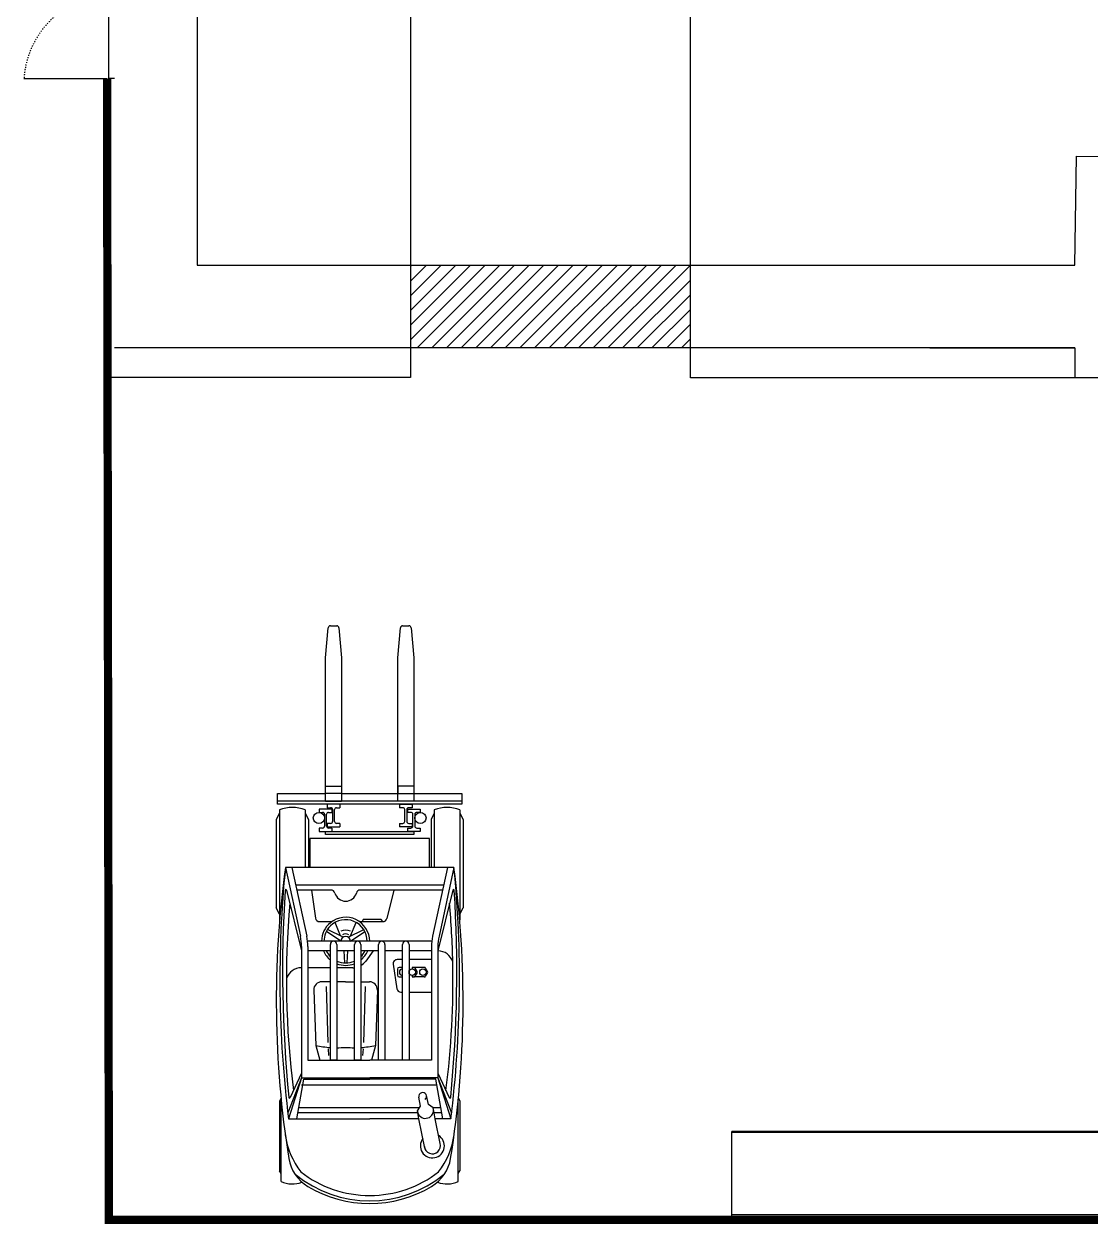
# Model space of a CAD drawing. Header units: millimetres. Extents: x 3191 to 879702, y -27549 to 222194.
# Drawn here: x 729599 to 742434, y -7565 to 6880 of the extents above; entities that cross this region are included whole.
import ezdxf

# ---------------------------------------------------------------- set-up
doc = ezdxf.new("R2010")
doc.units = ezdxf.units.MM
doc.header["$MEASUREMENT"] = 0
doc.linetypes.add('ACAD_ISO03W100', pattern=[30, 12, -18])
for name, color, linetype in [('Dashed', 7, 'ACAD_ISO03W100'), ('Forklift-Forkliftway', 30, 'Continuous'), ('Worker-Walkway', 8, 'Continuous')]:
    doc.layers.add(name, color=color, linetype=linetype)

msp = doc.modelspace()

# ---------------------------------------------------------------- hatches: boundary and pattern name
at = {"layer": 'Forklift-Forkliftway'}
h = msp.add_hatch(dxfattribs=at)
h.set_pattern_fill('ANSI31', color=256, scale=1000)
h.set_pattern_definition([(45, (596419.68, -2701.81), (-88.38835, 88.38835), [])])
h.paths.add_polyline_path([(755414.63181, -3089.31102), (754398.68262, -3089.31102), (754398.68262, -6449.31101), (755414.63181, -6449.31101)])
h.paths.add_polyline_path([(741153.18204, 33830.1888), (740156.18204, 33830.1888), (740156.18204, 30457.6888), (741153.18204, 30457.6888)])
h.paths.add_polyline_path([(737623.68255, 3978.18881), (734251.18255, 3978.18881), (734251.18255, 2981.18881), (737623.68255, 2981.18881)])

# ---------------------------------------------------------------- linework, layer by layer
msp.add_line((729598.68255, 6222.31495), (730598.68255, 6222.31495))
at = {"const_width": 100}
msp.add_lwpolyline([(730598.68255, 6222.31495), (730620.85434, -7514.64375), (753035.94672, -7514.64375)], dxfattribs=at)
at = {"layer": 'Dashed'}
msp.add_arc((730682.47098, 6153.04014), 1086.00016, 94.424952194, 176.342679492, dxfattribs=at)
at = {"layer": 'Forklift-Forkliftway'}
for p, q in [((733229.53038, -750.15622), (733261.18582, -388.33287)), ((733288.13938, -363.63448), (733364.18224, -363.63448)), ((733391.13581, -388.33287), (733422.79125, -750.15622)), ((734099.20429, -750.15622), (734130.85973, -388.33287)), ((734157.8133, -363.63448), (734233.85616, -363.63448)), ((734260.80972, -388.33287), (734292.46516, -750.15622)), ((733229.53038, -2473.19001), (733229.53038, -750.15622)), ((733422.79125, -750.15622), (733422.79125, -2473.19001)), ((734099.20429, -2473.19001), (734099.20429, -750.15622)), ((734292.46516, -750.15622), (734292.46516, -2473.19001)), ((733229.53038, -2296.24318), (733422.79125, -2296.24318)), ((733229.53038, -2383.21057), (733229.53038, -2307.26656)), ((733422.79125, -2296.24318), (733422.79125, -2383.21057)), ((734292.46516, -2296.24318), (734099.20429, -2296.24318)), ((734099.20429, -2296.24318), (734099.20429, -2383.21057)), ((732649.74777, -2512.69535), (732649.74777, -2383.21057)), ((732649.74777, -2383.21057), (733229.53038, -2383.21057)), ((733422.79125, -2383.21057), (733229.53038, -2383.21057)), ((733422.79125, -2383.21057), (734099.20429, -2383.21057)), ((734099.20429, -2383.21057), (734292.46516, -2383.21057)), ((734292.46516, -2383.21057), (734872.24777, -2383.21057)), ((734872.24777, -2383.21057), (734872.24777, -2512.69535)), ((734872.24777, -2473.19001), (732649.74777, -2473.19001)), ((734872.24777, -2512.69535), (732649.74777, -2512.69535)), ((732674.87168, -2578.27184), (732674.87168, -3904.17361)), ((732984.08907, -2578.27184), (732984.08907, -3272.8545)), ((733229.53038, -2569.23608), (733152.22603, -2569.23608)), ((733152.22603, -2569.23608), (733152.22603, -2609.82086)), ((733422.79125, -2473.19001), (733229.53038, -2473.19001)), ((733229.53038, -2473.19001), (733422.79125, -2473.19001)), ((733306.83473, -2569.23608), (733229.53038, -2569.23608)), ((733326.16081, -2512.69535), (733248.85647, -2512.69535)), ((733248.85647, -2512.69535), (733248.85647, -2553.28013)), ((733248.85647, -2553.28013), (733290.8907, -2553.28013)), ((733306.83473, -2569.23608), (733306.83473, -2609.82086)), ((733314.08201, -2576.47144), (733314.08201, -2719.48448)), ((733403.46516, -2512.69535), (733326.16081, -2512.69535)), ((733338.23962, -2719.48448), (733338.23962, -2576.47144)), ((733361.43092, -2553.28013), (733403.46516, -2553.28013)), ((733403.46516, -2512.69535), (733403.46516, -2553.28013)), ((734292.46516, -2473.19001), (734099.20429, -2473.19001)), ((734118.53038, -2512.69535), (734195.83473, -2512.69535)), ((734118.53038, -2512.69535), (734118.53038, -2553.28013)), ((734160.56462, -2553.28013), (734118.53038, -2553.28013)), ((734183.75592, -2719.48448), (734183.75592, -2576.47144)), ((734195.83473, -2512.69535), (734273.13907, -2512.69535)), ((734207.91353, -2576.47144), (734207.91353, -2719.48448)), ((734215.16081, -2569.23608), (734292.46516, -2569.23608)), ((734215.16081, -2569.23608), (734215.16081, -2609.82086)), ((734273.13907, -2553.28013), (734231.10484, -2553.28013)), ((734273.13907, -2512.69535), (734273.13907, -2553.28013)), ((734292.46516, -2569.23608), (734369.76951, -2569.23608)), ((734369.76951, -2569.23608), (734369.76951, -2609.82086)), ((734537.90647, -2578.27184), (734537.90647, -3272.8545)), ((734847.12386, -2578.27184), (734847.12386, -3904.17361)), ((732674.87168, -2618.92225), (732636.21951, -2694.67981)), ((732636.21951, -2694.67981), (732636.21951, -3760.84133)), ((732984.08907, -2618.92225), (733022.74125, -2694.67981)), ((733022.74125, -2694.67981), (733022.74125, -3272.8545)), ((733152.22603, -2609.82086), (733194.26027, -2609.82086)), ((733217.45157, -2633.01217), (733217.45157, -2776.02521)), ((733241.60918, -2776.02521), (733241.60918, -2633.01217)), ((733290.8907, -2742.67578), (733248.85647, -2742.67578)), ((733248.85647, -2742.67578), (733248.85647, -2783.26057)), ((733264.80049, -2609.82086), (733306.83473, -2609.82086)), ((733403.46516, -2742.67578), (733361.43092, -2742.67578)), ((733403.46516, -2742.67578), (733403.46516, -2783.26057)), ((734118.53038, -2742.67578), (734160.56462, -2742.67578)), ((734118.53038, -2742.67578), (734118.53038, -2783.26057)), ((734257.19505, -2609.82086), (734215.16081, -2609.82086)), ((734231.10484, -2742.67578), (734273.13907, -2742.67578)), ((734273.13907, -2742.67578), (734273.13907, -2783.26057)), ((734280.38636, -2776.02521), (734280.38636, -2633.01217)), ((734304.54397, -2633.01217), (734304.54397, -2776.02521)), ((734369.76951, -2609.82086), (734327.73527, -2609.82086)), ((734537.90647, -2618.92225), (734499.25429, -2694.67981)), ((734499.25429, -2694.67981), (734499.25429, -3272.8545)), ((734847.12386, -2618.92225), (734885.77603, -2694.67981)), ((734885.77603, -2694.67981), (734885.77603, -3760.84133)), ((733194.26027, -2799.21651), (733152.22603, -2799.21651)), ((733152.22603, -2799.21651), (733152.22603, -2839.8013)), ((733152.22603, -2839.8013), (733306.83473, -2839.8013)), ((733229.53038, -2878.13012), (733229.53038, -2839.8013)), ((733229.53038, -2839.8013), (734292.46516, -2839.8013)), ((734292.46516, -2878.13012), (733229.53038, -2878.13012)), ((733248.85647, -2783.26057), (733403.46516, -2783.26057)), ((733306.83473, -2799.21651), (733264.80049, -2799.21651)), ((733306.83473, -2799.21651), (733306.83473, -2839.8013)), ((734273.13907, -2783.26057), (734118.53038, -2783.26057)), ((734215.16081, -2799.21651), (734257.19505, -2799.21651)), ((734215.16081, -2799.21651), (734215.16081, -2839.8013)), ((734369.76951, -2839.8013), (734215.16081, -2839.8013)), ((734292.46516, -2839.8013), (734292.46516, -2878.13012)), ((734327.73527, -2799.21651), (734369.76951, -2799.21651)), ((734369.76951, -2799.21651), (734369.76951, -2839.8013)), ((734479.9282, -2922.53432), (733042.06734, -2922.53432)), ((733042.06734, -2922.53432), (733042.06734, -3272.8545)), ((734479.9282, -3272.8545), (734479.9282, -2922.53432)), ((734775.61734, -3272.8545), (732746.3782, -3272.8545)), ((732746.3782, -3272.8545), (732926.40633, -4100.98386)), ((732823.68255, -3272.8545), (733003.71067, -4100.98386)), ((734698.31299, -3272.8545), (734518.28486, -4100.98386)), ((734775.61734, -3272.8545), (734595.58921, -4100.98386)), ((732761.34629, -3546.8106), (732939.63907, -4277.81102)), ((734652.09843, -3485.44145), (732869.89711, -3485.44145)), ((733295.33679, -3544.89618), (732882.82205, -3544.89618)), ((733059.46807, -3544.89618), (733108.0699, -3883.56192)), ((734639.17349, -3544.89618), (733646.87614, -3544.89618)), ((734049.99475, -3544.89618), (733966.72393, -3888.09092)), ((734760.64925, -3546.8106), (734582.35647, -4277.81102)), ((732674.87168, -3836.59888), (732636.21951, -3760.84133)), ((733682.66178, -3899.14961), (733668.46615, -3925.01375)), ((733899.28773, -3899.14961), (733682.66178, -3899.14961)), ((733919.77104, -3925.01375), (733899.28773, -3899.14961)), ((734847.12386, -3836.59888), (734885.77603, -3760.84133)), ((733155.89514, -3925.01375), (733303.94358, -3925.01375)), ((733413.15252, -4160.17545), (733239.20025, -4043.74615)), ((733440.67539, -4112.50444), (733252.86853, -4020.07199)), ((733410.55771, -4097.68149), (733345.21607, -3934.07899)), ((733501.53754, -4112.50444), (733689.3444, -4020.07199)), ((733529.06041, -4160.17545), (733703.01268, -4043.74615)), ((733531.65522, -4097.68149), (733596.99686, -3934.07899)), ((733638.26935, -3925.01375), (733919.77104, -3925.01375)), ((733181.21516, -4161.8545), (733013.58733, -4161.8545)), ((733210.85644, -4161.8545), (733181.21516, -4161.8545)), ((733731.35649, -4161.8545), (733210.85644, -4161.8545)), ((733760.99777, -4161.8545), (733731.35649, -4161.8545)), ((734508.40821, -4161.8545), (733760.99777, -4161.8545)), ((732939.63907, -4224.14687), (732939.63907, -5804.57189)), ((733016.94342, -4224.14687), (733016.94342, -5591.98493)), ((733205.4167, -4277.81102), (733016.94342, -4277.81102)), ((733238.11685, -4277.81102), (733205.4167, -4277.81102)), ((733287.50864, -4277.81102), (733238.11685, -4277.81102)), ((733287.50864, -4346.3048), (733287.50864, -4200.50667)), ((733364.81299, -4200.50667), (733364.81299, -4399.40822)), ((733577.39994, -4277.81102), (733364.81299, -4277.81102)), ((733447.89047, -4277.81102), (733457.43818, -4421.74535)), ((733494.32246, -4277.81102), (733484.77475, -4421.74535)), ((733577.39994, -4381.68795), (733577.39994, -4200.50667)), ((733654.70429, -4200.50667), (733654.70429, -4331.07626)), ((733704.09608, -4277.81102), (733654.70429, -4277.81102)), ((733654.70429, -4331.07626), (733654.70429, -4346.3048)), ((733736.79623, -4277.81102), (733704.09608, -4277.81102)), ((733802.04374, -4277.81102), (733712.59532, -4400.56844)), ((733867.29125, -4277.81102), (733736.79623, -4277.81102)), ((733867.29125, -5591.98493), (733867.29125, -4200.50667)), ((733944.5956, -4200.50667), (733944.5956, -5591.98493)), ((734157.18255, -4277.81102), (733944.5956, -4277.81102)), ((734157.18255, -5591.98493), (734157.18255, -4200.50667)), ((734234.4869, -4200.50667), (734234.4869, -5591.98493)), ((734505.05212, -4277.81102), (734234.4869, -4277.81102)), ((734505.05212, -4224.14687), (734505.05212, -5591.98493)), ((734582.35647, -4224.14687), (734582.35647, -4277.81102)), ((734582.35647, -4277.81102), (734582.35647, -5804.57189)), ((733287.50864, -4386.19532), (733287.50864, -4346.3048)), ((733287.50864, -5436.43815), (733287.50864, -4386.19532)), ((733364.81299, -4399.40822), (733364.81299, -4431.55556)), ((733364.81299, -4431.55556), (733364.81299, -5441.82861)), ((733577.39994, -4399.40822), (733577.39994, -4381.68795)), ((733577.39994, -4414.20362), (733577.39994, -4399.40822)), ((733577.39994, -4431.55556), (733577.39994, -4414.20362)), ((733577.39994, -4478.87288), (733577.39994, -4431.55556)), ((733654.70429, -4346.3048), (733654.70429, -4371.83708)), ((733654.70429, -4371.83708), (733654.70429, -4386.19532)), ((733654.70429, -4386.19532), (733654.70429, -4453.14822)), ((733654.70429, -4453.14822), (733654.70429, -5440.60661)), ((734043.09797, -4437.488), (734089.36267, -4732.52511)), ((734157.18255, -4381.68795), (734090.82991, -4381.68795)), ((734157.18255, -4475.88804), (734114.67936, -4475.88804)), ((734505.05212, -4381.68795), (734234.4869, -4381.68795)), ((734272.59245, -4475.88804), (734272.77516, -4494.95396)), ((734291.65125, -4475.88804), (734272.59245, -4475.88804)), ((734417.98044, -4475.88804), (734291.65125, -4475.88804)), ((733287.50864, -4480.01706), (733016.94342, -4480.01706)), ((733556.40142, -4480.01706), (733364.81299, -4480.01706)), ((733577.39994, -5443.06843), (733577.39994, -4478.87288)), ((734095.35328, -4495.21413), (734095.35328, -4571.2421)), ((734114.67936, -4590.56819), (734157.18255, -4590.56819)), ((734273.14562, -4572.26961), (734273.14562, -4590.56819)), ((734273.14562, -4590.56819), (734291.72609, -4590.56819)), ((734418.05528, -4590.56819), (734291.72609, -4590.56819)), ((734330.74478, -4523.79153), (734308.33533, -4485.4602)), ((734308.35296, -4581.09323), (734330.68757, -4543.39659)), ((734457.07397, -4523.79153), (734434.66453, -4485.4602)), ((734434.68215, -4581.09323), (734457.01676, -4543.39659)), ((733088.04647, -4748.76758), (733111.08569, -5414.13452)), ((733287.50864, -4648.79319), (733184.61903, -4648.79319)), ((733237.01197, -4704.44509), (733256.89507, -5380.76366)), ((733471.10647, -4648.79319), (733364.81299, -4648.79319)), ((733471.10647, -4648.79319), (733577.39994, -4648.79319)), ((733654.70429, -4648.79319), (733757.5939, -4648.79319)), ((733705.20096, -4704.44509), (733685.31786, -5380.76366)), ((733854.16646, -4748.76758), (733831.12724, -5414.13452)), ((734137.0946, -4773.35549), (734157.18255, -4773.35549)), ((734234.4869, -4773.35549), (734505.05212, -4773.35549)), ((733111.08569, -5414.13452), (733159.68882, -5591.98493)), ((733259.72693, -5455.55691), (733266.96334, -5536.87704)), ((733287.50864, -5440.60661), (733287.50864, -5436.43815)), ((733287.50864, -5591.98493), (733287.50864, -5440.60661)), ((733364.81299, -5441.82861), (733364.81299, -5443.28006)), ((733364.81299, -5443.28006), (733364.81299, -5591.98493)), ((733577.39994, -5443.28006), (733577.39994, -5443.06843)), ((733577.39994, -5591.98493), (733577.39994, -5443.28006)), ((733654.70429, -5440.60661), (733654.70429, -5591.98493)), ((733682.486, -5455.55691), (733675.24959, -5536.87704)), ((733831.12724, -5414.13452), (733782.52411, -5591.98493)), ((733016.94342, -5591.98493), (733760.99777, -5591.98493)), ((733364.81299, -5591.98493), (733287.50864, -5591.98493)), ((733654.70429, -5591.98493), (733577.39994, -5591.98493)), ((734505.05212, -5591.98493), (733760.99777, -5591.98493)), ((733944.5956, -5591.98493), (733867.29125, -5591.98493)), ((734234.4869, -5591.98493), (734157.18255, -5591.98493)), ((732939.63907, -5748.78313), (732803.9782, -6042.83844)), ((734582.35647, -5748.78313), (734718.01734, -6042.83844)), ((732939.63907, -5804.57189), (732774.7949, -6226.20592)), ((732939.63907, -5804.57189), (732783.70626, -6299.43619)), ((732882.24633, -6299.43619), (732966.18048, -5822.64341)), ((732939.63907, -5804.57189), (733760.99777, -5804.57189)), ((734568.19886, -5892.99028), (732939.63907, -5892.99028)), ((732966.18048, -5822.64341), (733760.99777, -5822.64341)), ((734582.35647, -5804.57189), (733760.99777, -5804.57189)), ((734555.81506, -5822.64341), (733760.99777, -5822.64341)), ((734639.74921, -6299.43619), (734555.81506, -5822.64341)), ((734582.35647, -5804.57189), (734738.28928, -6299.43619)), ((734582.35647, -5804.57189), (734747.20064, -6226.20592)), ((732693.1804, -6051.05974), (732674.87168, -6084.1167)), ((732694.19777, -7051.77932), (732694.19777, -6061.37349)), ((734370.98019, -6145.00387), (734352.79883, -6037.9927)), ((734468.51466, -6125.75639), (734444.68092, -6019.86066)), ((734827.79777, -7051.77932), (734827.79777, -6061.37349)), ((734828.81514, -6051.05974), (734847.12386, -6084.1167)), ((732674.87168, -6084.1167), (732674.87168, -6922.94791)), ((734357.70826, -6167.23379), (732905.51911, -6167.23379)), ((734335.51441, -6204.40755), (734370.98019, -6145.00387)), ((734339.81719, -6226.21139), (734335.51441, -6204.40755)), ((734523.88833, -6167.23379), (734468.51466, -6125.75639)), ((734535.52591, -6226.20592), (734523.88833, -6167.23379)), ((734616.47643, -6167.23379), (734523.88833, -6167.23379)), ((734847.12386, -6084.1167), (734847.12386, -6922.94791)), ((732783.70626, -6299.43619), (733760.99777, -6299.43619)), ((734339.84488, -6226.20592), (732895.13772, -6226.20592)), ((734354.26739, -6299.43619), (733760.99777, -6299.43619)), ((734354.26739, -6299.43619), (734339.81719, -6226.21139)), ((734424.06746, -6653.14036), (734354.26739, -6299.43619)), ((734626.85782, -6226.20592), (734535.52591, -6226.20592)), ((734549.97719, -6299.43619), (734535.52591, -6226.20592)), ((734738.28928, -6299.43619), (734549.97719, -6299.43619)), ((734608.18582, -6594.40203), (734549.97719, -6299.43619)), ((732694.10209, -6957.66901), (732674.87168, -6922.94791)), ((734827.89345, -6957.66901), (734847.12386, -6922.94791))]:
    msp.add_line(p, q, dxfattribs=at)
for points in [[(737623.68255, 33830.1888), (734251.18255, 33830.1888), (734251.18255, 2623.68898)], [(737623.68255, 2619.68898), (737623.68255, 30457.6888)], [(734251.18255, 2623.68898), (730620.85434, 2623.68898), (730620.85434, -7514.64375), (738120.85434, -7514.64375), (738120.85434, -6449.31089)], [(738137.76845, 2619.68898), (737623.68255, 2619.68898)], [(744627.4705, -1089.31102), (744627.4705, 2619.68994), (738120.85434, 2619.68994), (738120.85434, 2619.68994)], [(738120.85462, -6449.31102), (774564.18255, -6449.31102), (774564.18255, -3089.31102), (766705.18274, -3089.31102)], [(766705.18274, -3089.31102), (774564.18255, -3089.31102), (774564.18255, -6449.31114), (738120.85462, -6449.31089)]]:
    msp.add_lwpolyline(points, dxfattribs=at)
for centre, radius in [((733149.81027, -2677.46217), 67.6413), ((734372.18527, -2677.46217), 67.6413), ((734273.14562, -4533.6109), 38.65871), ((734401.79278, -4533.6109), 38.65871)]:
    msp.add_circle(centre, radius, dxfattribs=at)
for centre, radius, start, end in [((733288.13938, -390.691), 27.05652, 90, 175), ((733364.18224, -390.691), 27.05652, 5, 90), ((734157.8133, -390.691), 27.05652, 90, 175), ((734233.85616, -390.691), 27.05652, 5, 90), ((732829.48038, -3008.71794), 457.37041, 70.242601212, 109.757398788), ((733290.8907, -2576.47144), 23.1913, 0, 90), ((733361.43092, -2576.47144), 23.1913, 90, 180), ((734160.56462, -2576.47144), 23.1913, 0, 90), ((734231.10484, -2576.47144), 23.1913, 90, 180), ((734692.51516, -3008.71794), 457.37041, 70.242601212, 109.757398788), ((733194.26027, -2633.01217), 23.1913, 0, 90), ((733264.80049, -2633.01217), 23.1913, 90, 180), ((733290.8907, -2719.48448), 23.1913, 270, 0), ((733361.43092, -2719.48448), 23.1913, 180, 270), ((734160.56462, -2719.48448), 23.1913, 270, 0), ((734231.10484, -2719.48448), 23.1913, 180, 270), ((734257.19505, -2633.01217), 23.1913, 0, 90), ((734327.73527, -2633.01217), 23.1913, 90, 180), ((733194.26027, -2776.02521), 23.1913, 270, 0), ((733264.80049, -2776.02521), 23.1913, 180, 270), ((734257.19505, -2776.02521), 23.1913, 270, 0), ((734327.73527, -2776.02521), 23.1913, 180, 270), ((744534.75688, -4888.1934), 11898.53737, 172.197462444, 189.12324585), ((746284.21156, -4619.40797), 13604.63664, 174.319704225, 187.093528038), ((722987.23866, -4888.1934), 11898.53737, 350.87675415, 7.802537556), ((721237.78398, -4619.40797), 13604.63664, 352.906471962, 5.680295775), ((748357.66833, -4523.25271), 15645.74803, 176.428070643, 185.562163193), ((732751.95845, -3549.10032), 9.66304, 13.706961004, 176.428070643), ((733295.33679, -3593.21139), 48.31522, 15.369752579, 90), ((733471.10647, -3544.89618), 133.97395, 195.369752579, 344.630247421), ((733646.87614, -3593.21139), 48.31522, 90, 164.630247421), ((719164.32721, -4523.25271), 15645.74803, 354.437836807, 3.571929357), ((734770.03709, -3549.10032), 9.66304, 3.571929357, 166.293038996), ((743251.87048, -4628.67304), 10493.57663, 174.935226367, 187.280441095), ((724270.12506, -4628.67304), 10493.57663, 1.206408516, 5.064773633), ((733155.89514, -3876.69854), 48.31522, 188.166740385, 270), ((733471.10647, -4161.8545), 289.8913, 0, 129.29648024), ((733919.77104, -3876.69854), 48.31522, 270, 346.36163871), ((733471.10647, -4161.8545), 289.8913, 129.29648024, 180), ((733471.10647, -4161.8545), 260.25003, 134.867291355, 180), ((733471.10647, -4161.8545), 260.25003, 0, 134.867291355), ((733471.10647, -4161.8545), 133.58436, 64.223716319, 115.776283681), ((732359.85647, -4224.14687), 579.78261, 0, 12.264773728), ((732437.16081, -4224.14687), 579.78261, 0, 12.264773728), ((733326.16081, -4200.50667), 38.65217, 90, 180), ((733326.16081, -4200.50667), 38.65217, 0, 90), ((733471.10647, -4161.8545), 57.97826, 0, 180), ((733471.10647, -4161.8545), 88.35574, 64.223716319, 115.776283681), ((733616.05212, -4200.50667), 38.65217, 90, 180), ((733616.05212, -4200.50667), 38.65217, 0, 90), ((733905.94342, -4200.50667), 38.65217, 90, 180), ((733905.94342, -4200.50667), 38.65217, 0, 90), ((734195.83473, -4200.50667), 38.65217, 90, 180), ((734195.83473, -4200.50667), 38.65217, 0, 90), ((735084.83473, -4224.14687), 579.78261, 167.735226272, 180), ((735162.13907, -4224.14687), 579.78261, 167.735226272, 180), ((733471.10647, -4161.8545), 289.8913, 203.578178478, 230.70351976), ((733471.10647, -4161.8545), 260.25003, 206.459055071, 225.132708645), ((733471.10647, -4161.8545), 260.25003, 314.867291355, 333.540944929), ((733471.10647, -4161.8545), 289.8913, 309.29648024, 336.421821522), ((734582.35647, -4466.10447), 188.29345, 18.057564218, 90), ((733471.10647, -4161.8545), 260.25003, 245.893858053, 294.106141947), ((733471.10647, -4161.8545), 289.8913, 248.489811734, 291.510188266), ((733556.40142, -4286.75619), 193.26087, 300.574200573, 323.920673765), ((734090.82991, -4430.00317), 48.31522, 90, 188.911962754), ((734114.67936, -4495.21413), 19.32609, 90, 180), ((734291.65125, -4495.21413), 19.32609, 30.311612842, 90), ((734417.98044, -4495.21413), 19.32609, 30.311612842, 90), ((724270.12506, -4628.67304), 10493.57663, 352.719558905, 1.206408516), ((732939.63907, -4668.31051), 188.29345, 90, 162.156564146), ((733556.40142, -4286.75619), 193.26087, 270, 276.237717995), ((734114.67936, -4571.2421), 19.32609, 180, 270), ((734157.18255, -4533.6109), 38.65871, 90, 270), ((734291.72609, -4571.2421), 19.32609, 270, 329.353992885), ((734314.0607, -4533.54546), 19.32609, 329.353992885, 30.311612842), ((734418.05528, -4571.2421), 19.32609, 270, 329.353992885), ((734440.38989, -4533.54546), 19.32609, 329.353992885, 30.311612842), ((733184.61903, -4745.42362), 96.63043, 90, 181.983150345), ((733757.5939, -4745.42362), 96.63043, 358.016849655, 90), ((734137.0946, -4725.04027), 48.31522, 188.911962754, 270), ((733364.81299, -4324.29218), 1118.98788, 256.894362591, 266.038613374), ((733364.81299, -4324.29218), 1118.98788, 270, 275.433291745), ((733577.39994, -4324.29218), 1118.98788, 264.566708255, 270), ((733577.39994, -4324.29218), 1118.98788, 273.961386626, 283.105637409), ((732795.2039, -6038.79046), 9.66304, 185.562163193, 335.23400878), ((734398.98056, -6030.14635), 46.84355, 308.034863281, 189.642559205), ((734726.79164, -6038.79046), 9.66304, 204.76599122, 354.437836807), ((734431.82915, -6196.60296), 96.63043, 184.632679737, 197.839544535), ((734431.82915, -6196.60296), 96.63043, 197.839544535, 17.693973868), ((733659.67242, -6370.44727), 922.90562, 187.634124179, 217.818984879), ((734516.12664, -6623.77119), 144.94565, 142.641965651, 59.684687956), ((733862.32312, -6370.44727), 922.90562, 322.181015121, 352.365875821), ((734516.12664, -6623.77119), 96.63043, 184.632679737, 17.693973868), ((733263.78135, -6698.20163), 483.15217, 189.12324585, 239.032306483), ((734258.21419, -6698.20163), 483.15217, 300.967693517, 350.87675415), ((732828.84441, -6780.10505), 303.21053, 243.636159912, 292.354225433), ((733760.99777, -5869.63665), 1416.26192, 230.773508387, 309.226491613), ((733760.99777, -5869.63665), 1351.8099, 232.101097552, 270), ((733760.99777, -5869.63665), 1351.8099, 270, 307.898902448), ((734693.15113, -6780.10505), 303.21053, 247.645774567, 296.363840088), ((733760.99777, -5869.63665), 1449.45652, 239.032306483, 300.967693517)]:
    msp.add_arc(centre, radius, start, end, dxfattribs=at)
at = {"layer": 'Worker-Walkway'}
for points in [[(731684.18255, 38384.18894), (731684.18255, 3978.18881)], [(730687.18255, 6222.3149), (730620.85434, 6222.3149), (730620.85434, 7238.26409), (730687.18255, 7238.26409)], [(742250.18255, 3978.18881), (742270.43266, 5287.48167), (743490.68234, 5285.63782)], [(731684.18255, 3978.18881), (742250.18255, 3978.18881)], [(731684.18255, 2981.18881), (730687.18255, 2981.18881)], [(742249.43385, 2981.18881), (730912.68255, 2981.18881)], [(740505.43385, 2982.35608), (742250.18255, 2982.35608)], [(742250.18255, 2982.35608), (742250.18255, 2624.68898), (743496.68289, 2624.68898)], [(753035.94683, -7455.31102), (738120.85434, -7455.31102), (738120.85434, -6458.31102), (744487.68231, -6458.31102)]]:
    msp.add_lwpolyline(points, dxfattribs=at)

doc.saveas('drawing.dxf')
